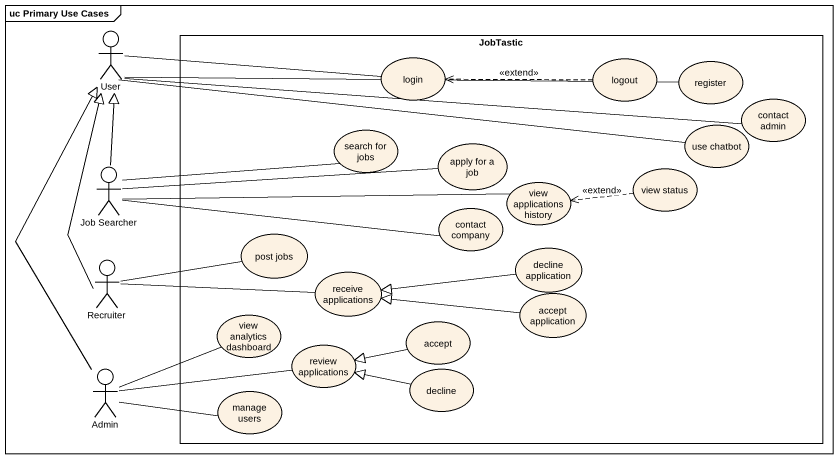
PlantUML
@startuml
mainframe uc Primary Use Cases
actor User
rectangle JobTastic {
  usecase login
  usecase logout
  usecase register
  usecase "contact admin" as contact_admin
  usecase "search for jobs" as search_for_jobs
  usecase "apply for a job" as apply_for_a_job
  usecase "use chatbot" as use_chatbot
  usecase "view applications history" as view_applications_history
  usecase "view status" as view_status
  usecase "contact company" as contact_company
  usecase "post jobs" as post_jobs
  usecase "decline application" as decline_application
  usecase "receive applications" as receive_applications
  usecase "accept application" as accept_application
  usecase "view analytics dashboard" as view_analytics_dashboard
  usecase "review applications" as review_applications
  usecase accept
  usecase decline
  usecase "manage users" as manage_users
}
actor "Job Searcher" as Job_Searcher
actor Recruiter
actor Admin
User -right- login
User -right- register
User -right- contact_admin
User -right- use_chatbot
logout .left.> login : <<extend>>
Job_Searcher -up-|> User
Job_Searcher -right- search_for_jobs
Job_Searcher -right- apply_for_a_job
Job_Searcher -right- view_applications_history
Job_Searcher -right- contact_company
view_status .left.> view_applications_history : <<extend>>
Recruiter -up-|> User
Recruiter -right- post_jobs
Recruiter -right- receive_applications
decline_application -left-|> receive_applications
accept_application -left-|> receive_applications
accept -left-|> review_applications
Admin -up-|> User
Admin -right- view_analytics_dashboard
Admin -right- review_applications
Admin -right- manage_users
decline -left-|> review_applications
@enduml
